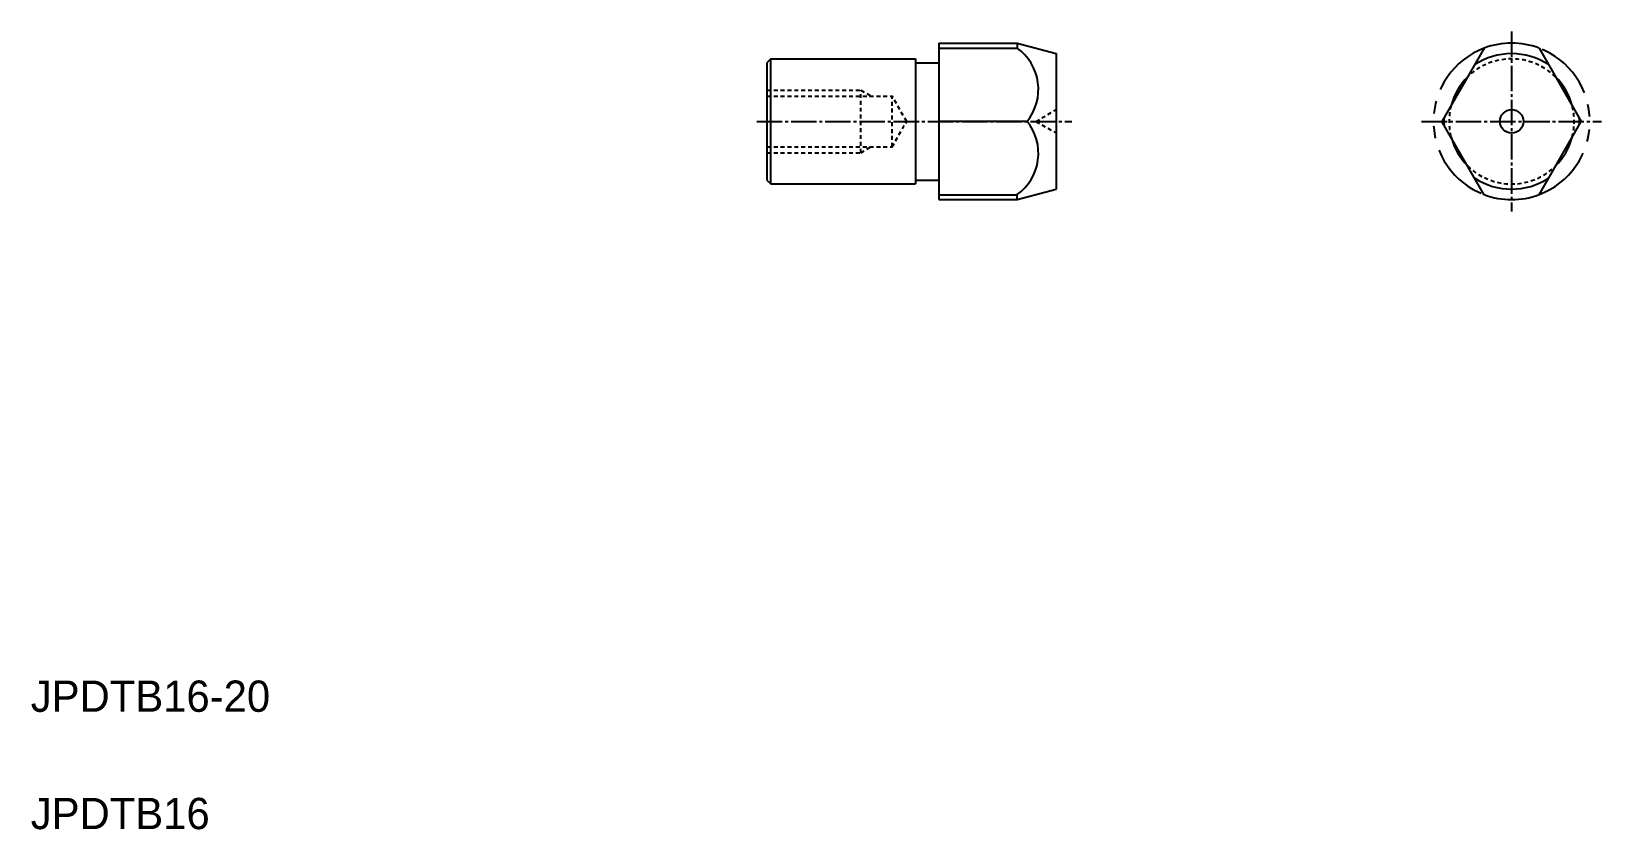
# Model space of a CAD drawing. Extents: x 10 to 211, y 10 to 112.
import ezdxf

# ---------------------------------------------------------------- set-up
doc = ezdxf.new("R2010")
doc.units = 0
doc.header["$LTSCALE"] = 0.25
for name, pattern in [('CENTER', [17.5, 13, -1.5, 1.5, -1.5]), ('DASHED', [3.5, 2, -1.5]), ('PHANTOM', [63.5, 31.75, -6.35, 6.35, -6.35, 6.35, -6.35])]:
    doc.linetypes.add(name, pattern=pattern)
doc.layers.get('0').update_dxf_attribs({"linetype": 'CONTINUOUS'})
doc.layers.add('CENTER', color=1, linetype='CENTER')
doc.styles.get("Standard").update_dxf_attribs({"font": 'txt', "height": 3.2})

msp = doc.modelspace()

# ---------------------------------------------------------------- linework, layer by layer
at = {"linetype": 'CONTINUOUS'}
for p, q in [((126.16, 110.49), (126.16, 90.49)), ((126.16, 110.49), (136.16, 110.49)), ((104.66, 108.49), (104.16, 107.99)), ((104.66, 92.49), (104.66, 108.49)), ((104.66, 108.49), (123.16, 108.49)), ((123.16, 108.49), (123.16, 92.49)), ((141.16, 109.15), (141.16, 91.83)), ((195.9, 109.86), (190.49, 100.49)), ((202.9, 109.86), (208.31, 100.49)), ((104.16, 107.99), (104.16, 92.99)), ((123.16, 107.99), (126.16, 107.99)), ((195.9, 91.12), (190.49, 100.49)), ((202.9, 91.12), (208.31, 100.49)), ((104.16, 92.99), (104.66, 92.49)), ((104.66, 92.49), (123.16, 92.49)), ((123.16, 92.99), (126.16, 92.99)), ((126.16, 90.49), (136.16, 90.49))]:
    msp.add_line(p, q, dxfattribs=at)
for p, q in [((136.16, 110.49), (141.16, 109.15)), ((136.16, 110.49), (136.16, 109.86)), ((141.16, 104.82), (141.16, 104.82)), ((141.16, 100.49), (141.16, 100.49)), ((136.16, 90.49), (141.16, 91.83)), ((136.16, 90.49), (136.16, 91.12))]:
    msp.add_line(p, q)
at = {"color": 7, "linetype": 'CONTINUOUS'}
for p, q in [((126.16, 109.86), (136.16, 109.86)), ((137.43, 100.49), (126.16, 100.49)), ((126.16, 91.12), (136.16, 91.12))]:
    msp.add_line(p, q, dxfattribs=at)
at = {"color": 3, "linetype": 'DASHED'}
for p, q in [((104.16, 104.49), (116.16, 104.49)), ((116.16, 96.49), (116.16, 104.49)), ((116.16, 104.49), (117.47, 103.73)), ((104.16, 103.73), (120.16, 103.73)), ((120.16, 97.25), (120.16, 103.73)), ((122.03, 100.49), (120.16, 103.73)), ((120.16, 97.25), (122.03, 100.49)), ((138.56, 100.49), (141.16, 101.99)), ((138.56, 100.49), (141.16, 98.99)), ((104.16, 97.25), (120.16, 97.25)), ((104.16, 96.49), (116.16, 96.49)), ((116.16, 96.49), (117.47, 97.25))]:
    msp.add_line(p, q, dxfattribs=at)
at = {"linetype": 'CONTINUOUS'}
msp.add_circle((199.4, 100.49), 1.5, dxfattribs=at)
for radius, start, end in [(10, 69.5127, 110.4873), (8, 134.656, 165.344), (8, 14.656, 45.344), (8, 194.656, 225.344), (8, 314.656, 345.344), (10, 249.5127, 290.4873)]:
    msp.add_arc((199.4, 100.49), radius, start, end, dxfattribs=at)
for centre, radius, start, end in [((132.39, 104.58), 6.49, 320.9762, 54.5204), ((199.4, 100.49), 8.66, 57.0219, 122.9781), ((132.39, 96.41), 6.49, 305.4796, 39.0238), ((199.4, 100.49), 8.66, 177.0219, 182.9781), ((199.4, 100.49), 8.66, 357.0219, 2.9781), ((199.4, 100.49), 8.66, 237.0219, 302.9781)]:
    msp.add_arc(centre, radius, start, end)
at = {"color": 3, "linetype": 'PHANTOM'}
for start, end in [(110.4873, 249.5127), (290.4873, 69.5127)]:
    msp.add_arc((199.4, 100.49), 10, start, end, dxfattribs=at)
at = {"color": 3, "linetype": 'DASHED'}
for start, end in [(45.344, 134.656), (165.344, 194.656), (345.344, 14.656), (225.344, 314.656)]:
    msp.add_arc((199.4, 100.49), 8, start, end, dxfattribs=at)
at = {"layer": 'CENTER', "color": 1, "linetype": 'CENTER'}
for p, q in [((199.4, 111.99), (199.4, 88.99)), ((102.86, 100.49), (143.16, 100.49)), ((187.89, 100.49), (210.9, 100.49))]:
    msp.add_line(p, q, dxfattribs=at)

# ---------------------------------------------------------------- texts
for s, p in [('JPDTB16-20', (10, 25)), ('JPDTB16', (10, 10))]:
    msp.add_text(s, height=4).set_placement(p)

doc.saveas('drawing.dxf')
